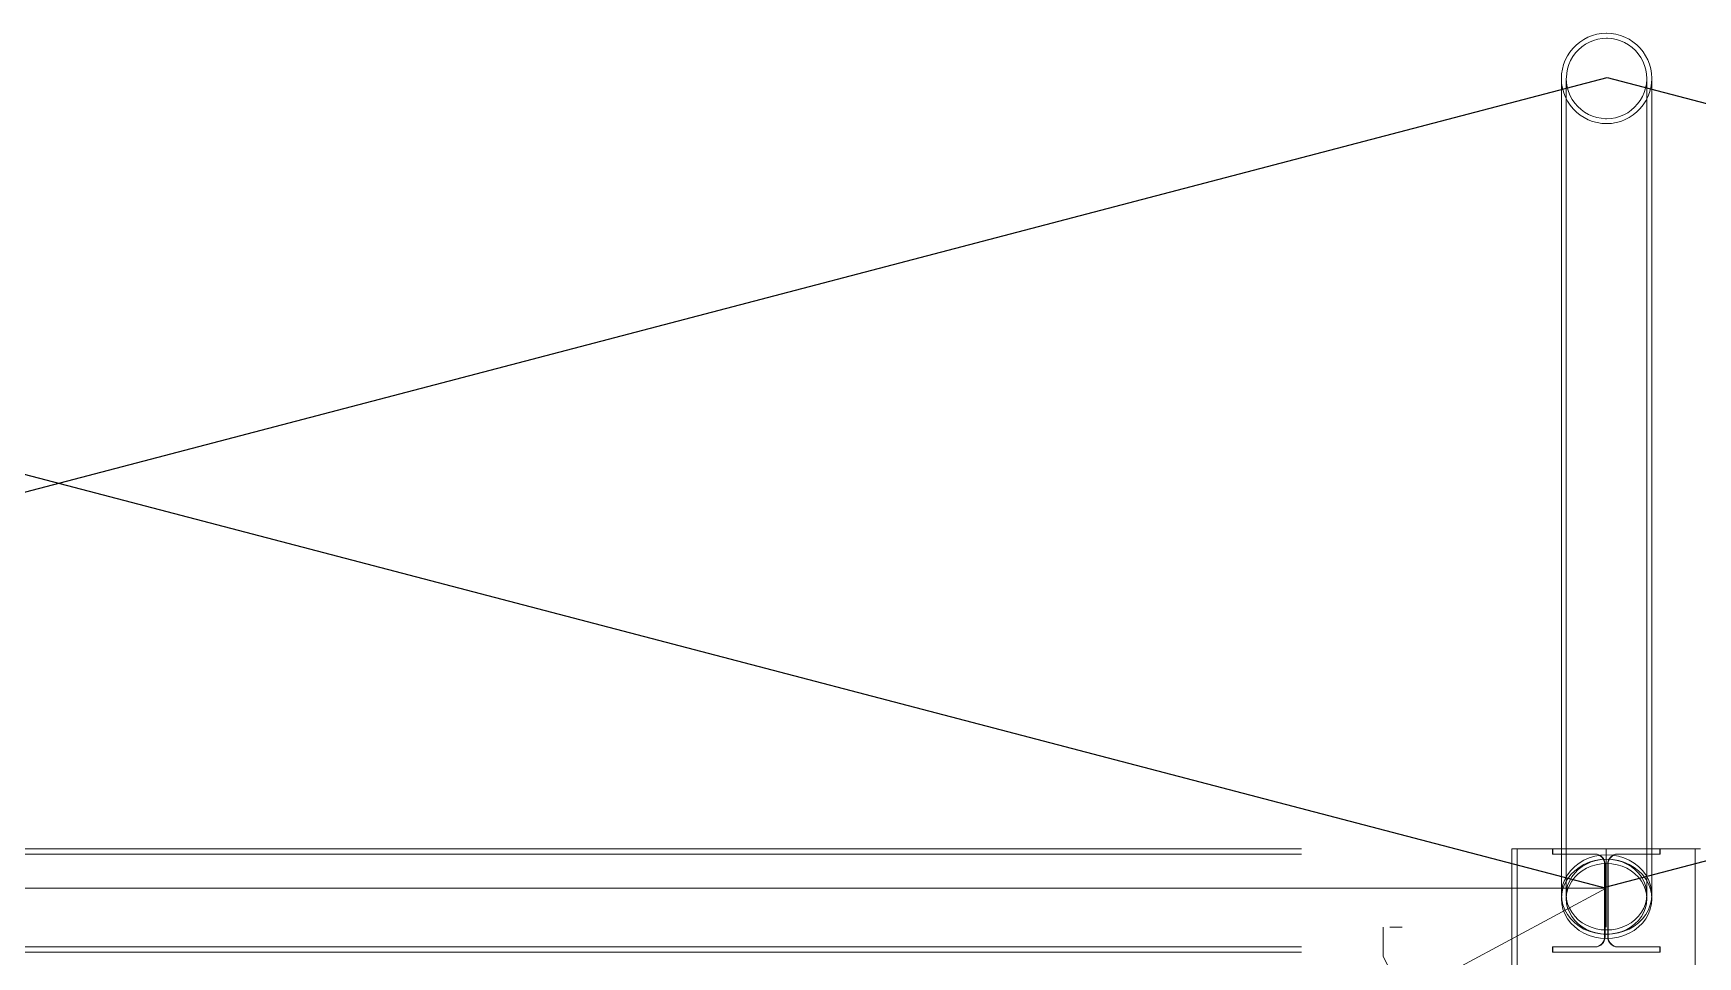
# Model space of a CAD drawing. Header units: millimetres. Extents: x -6949 to 83354, y -55091 to 16861.
# Drawn here: x 18686 to 22722, y -24170 to -21930 of the extents above; entities that cross this region are included whole.
import ezdxf

# ---------------------------------------------------------------- set-up
doc = ezdxf.new("R2010")
doc.units = ezdxf.units.MM
doc.layers.add('A-DETL', color=7, linetype='Continuous', lineweight=18, true_color=0x00a600)
for name, color, linetype, lineweight in [('S-BEAM', 7, 'Continuous', 18), ('S-COLS', 7, 'Continuous', 18), ('S-FSTN', 7, 'Continuous', 18)]:
    doc.layers.add(name, color=color, linetype=linetype, lineweight=lineweight)

# ---------------------------------------------------------------- blocks, each defined once
blk = doc.blocks.new('h-wide flange beams - HE260A-424104-Est')
at = {"layer": 'S-BEAM'}
for p, q in [((-130, 11987.500256), (-130, 12000.000256)), ((-130, 12000.000256), (130, 12000.000256)), ((130, 12000.000256), (-130, 12000.000256)), ((-130, 12000.000256), (-130, 11987.500256)), ((-130, 12000.000256), (-130, 12000.000256)), ((-27.75, 11987.500256), (-130, 11987.500256)), ((-130, 11987.500256), (-27.75, 11987.500256)), ((-130, 11987.500256), (-130, 11987.500256)), ((130, 11987.500256), (27.75, 11987.500256)), ((27.75, 11987.500256), (130, 11987.500256)), ((130, 12000.000256), (130, 11987.500256)), ((130, 11987.500256), (130, 12000.000256)), ((130, 12000.000256), (130, 12000.000256)), ((130, 11987.500256), (130, 11987.500256)), ((-3.75, 11786.500256), (-3.75, 11963.500256)), ((-3.75, 11963.500256), (-3.75, 11786.500256)), ((3.75, 11963.500256), (3.75, 11786.500256)), ((3.75, 11786.500256), (3.75, 11963.500256)), ((-130, 11762.500256), (-27.75, 11762.500256)), ((-130, 11750.000256), (-130, 11762.500256)), ((-130, 11762.500256), (-130, 11750.000256)), ((-27.75, 11762.500256), (-130, 11762.500256)), ((-130, 11762.500256), (-130, 11762.500256)), ((130, 11750.000256), (-130, 11750.000256)), ((-130, 11750.000256), (130, 11750.000256)), ((-130, 11750.000256), (-130, 11750.000256)), ((27.75, 11762.500256), (130, 11762.500256)), ((130, 11762.500256), (27.75, 11762.500256)), ((130, 11762.500256), (130, 11750.000256)), ((130, 11750.000256), (130, 11762.500256)), ((130, 11762.500256), (130, 11762.500256)), ((130, 11750.000256), (130, 11750.000256))]:
    blk.add_line(p, q, dxfattribs=at)
for centre, start, end in [((-27.75, 11963.500256), 360, 90), ((-27.75, 11963.500256), 360, 90), ((27.75, 11963.500256), 90, 180), ((27.75, 11963.500256), 90, 180), ((-27.75, 11786.500256), 270, 360), ((-27.75, 11786.500256), 270, 360), ((27.75, 11786.500256), 180, 270), ((27.75, 11786.500256), 180, 270)]:
    blk.add_arc(centre, 24, start, end, dxfattribs=at)
blk = doc.blocks.new('h-wide flange beams - HE260A-552746-Est')
at = {"layer": 'S-BEAM'}
for p, q in [((-130, 11987.500256), (-130, 12000.000256)), ((-130, 12000.000256), (130, 12000.000256)), ((130, 12000.000256), (-130, 12000.000256)), ((-130, 12000.000256), (-130, 11987.500256)), ((-130, 12000.000256), (-130, 12000.000256)), ((-27.75, 11987.500256), (-130, 11987.500256)), ((-130, 11987.500256), (-27.75, 11987.500256)), ((-130, 11987.500256), (-130, 11987.500256)), ((130, 11987.500256), (27.75, 11987.500256)), ((27.75, 11987.500256), (130, 11987.500256)), ((130, 12000.000256), (130, 11987.500256)), ((130, 11987.500256), (130, 12000.000256)), ((130, 12000.000256), (130, 12000.000256)), ((130, 11987.500256), (130, 11987.500256)), ((-3.75, 11786.500256), (-3.75, 11963.500256)), ((-3.75, 11963.500256), (-3.75, 11786.500256)), ((3.75, 11963.500256), (3.75, 11786.500256)), ((3.75, 11786.500256), (3.75, 11963.500256)), ((-130, 11762.500256), (-27.75, 11762.500256)), ((-130, 11750.000256), (-130, 11762.500256)), ((-130, 11762.500256), (-130, 11750.000256)), ((-27.75, 11762.500256), (-130, 11762.500256)), ((-130, 11762.500256), (-130, 11762.500256)), ((130, 11750.000256), (-130, 11750.000256)), ((-130, 11750.000256), (130, 11750.000256)), ((-130, 11750.000256), (-130, 11750.000256)), ((27.75, 11762.500256), (130, 11762.500256)), ((130, 11762.500256), (27.75, 11762.500256)), ((130, 11762.500256), (130, 11750.000256)), ((130, 11750.000256), (130, 11762.500256)), ((130, 11762.500256), (130, 11762.500256)), ((130, 11750.000256), (130, 11750.000256))]:
    blk.add_line(p, q, dxfattribs=at)
for centre, start, end in [((-27.75, 11963.500256), 360, 90), ((-27.75, 11963.500256), 360, 90), ((27.75, 11963.500256), 90, 180), ((27.75, 11963.500256), 90, 180), ((-27.75, 11786.500256), 270, 360), ((-27.75, 11786.500256), 270, 360), ((27.75, 11786.500256), 180, 270), ((27.75, 11786.500256), 180, 270)]:
    blk.add_arc(centre, 24, start, end, dxfattribs=at)
blk = doc.blocks.new('219_1MM HOLLOW - 219_1MM HOLLOW-542601-Est')
at = {"layer": 'S-BEAM', "flags": 128}
for points in [[(-109.6, 13868.5), (-109, 13879.9), (-107.2, 13891.1), (-104.2, 13902.2), (-100.2, 13912.8), (-95, 13923), (-88.8, 13932.6), (-81.7, 13941.5), (-73.6, 13949.6), (-64.8, 13956.8), (-55.2, 13963.1), (-45.1, 13968.3), (-34.4, 13972.4), (-23.4, 13975.5), (-12.2, 13977.3), (-0.8, 13978), (0, 13978)], [(0, 13966), (-10.8, 13965.4), (-21.4, 13963.6), (-31.7, 13960.7), (-41.7, 13956.6), (-51.2, 13951.5), (-60, 13945.3), (-68.1, 13938.3), (-75.4, 13930.3), (-81.8, 13921.6), (-87.1, 13912.3), (-91.4, 13902.4), (-94.6, 13892.1), (-96.7, 13881.5), (-97.5, 13870.8), (-97.6, 13868.5)], [(0, 13978), (11.4, 13977.4), (22.7, 13975.6), (33.7, 13972.7), (44.4, 13968.6), (54.6, 13963.5), (64.1, 13957.3), (73, 13950.1), (81.1, 13942.1), (88.4, 13933.2), (94.6, 13923.7), (99.8, 13913.5), (104, 13902.9), (107, 13891.9), (108.9, 13880.6), (109.5, 13869.2), (109.6, 13868.5)], [(97.6, 13868.5), (97, 13879.2), (95.2, 13889.8), (92.2, 13900.2), (88.2, 13910.2), (83, 13919.6), (76.9, 13928.5), (69.8, 13936.6), (61.9, 13943.9), (53.2, 13950.2), (43.8, 13955.6), (34, 13959.9), (23.7, 13963.1), (13.1, 13965.1), (2.4, 13966), (0, 13966)], [(-109.6, 13868.5), (-109.6, 13867.9), (-109.6, 13866.1), (-109.6, 13863.1), (-109.6, 13858.9), (-109.6, 13853.6), (-109.6, 13847), (-109.6, 13839.3), (-109.6, 13830.4), (-109.6, 13820.3), (-109.6, 13809), (-109.6, 13796.5), (-109.6, 13782.8), (-109.6, 13767.9), (-109.6, 13751.9), (-109.6, 13734.7), (-109.6, 13716.3), (-109.6, 13696.7), (-109.6, 13676), (-109.6, 13654), (-109.6, 13630.9), (-109.6, 13606.6), (-109.6, 13581.2), (-109.6, 13554.5), (-109.6, 13526.8), (-109.6, 13497.8), (-109.6, 13467.7), (-109.6, 13436.4), (-109.6, 13404), (-109.6, 13370.4), (-109.6, 13335.6), (-109.6, 13299.7), (-109.6, 13262.6), (-109.6, 13224.5), (-109.6, 13185.1), (-109.6, 13144.6), (-109.6, 13103), (-109.6, 13060.3), (-109.6, 13016.4), (-109.6, 12971.4), (-109.6, 12925.2), (-109.6, 12877.9), (-109.6, 12829.6), (-109.6, 12780.1), (-109.6, 12729.5), (-109.6, 12677.8), (-109.6, 12624.9), (-109.6, 12571), (-109.6, 12516), (-109.6, 12459.9), (-109.6, 12402.7), (-109.6, 12344.5), (-109.6, 12285.1), (-109.6, 12224.7), (-109.6, 12163.2), (-109.6, 12100.6), (-109.6, 12037), (-109.6, 11972.3), (-109.6, 11906.6), (-109.6, 11879)], [(-109.6, 11889.2), (-109.6, 11955.2), (-109.6, 12020.2), (-109.6, 12084.1), (-109.6, 12146.9), (-109.6, 12208.7), (-109.6, 12269.4), (-109.6, 12329), (-109.6, 12387.6), (-109.6, 12445.1), (-109.6, 12501.4), (-109.6, 12556.7), (-109.6, 12610.9), (-109.6, 12664.1), (-109.6, 12716.1), (-109.6, 12766.9), (-109.6, 12816.7), (-109.6, 12865.4), (-109.6, 12913), (-109.6, 12959.4), (-109.6, 13004.7), (-109.6, 13048.9), (-109.6, 13091.9), (-109.6, 13133.9), (-109.6, 13174.6), (-109.6, 13214.3), (-109.6, 13252.8), (-109.6, 13290.1), (-109.6, 13326.3), (-109.6, 13361.4), (-109.6, 13395.3), (-109.6, 13428), (-109.6, 13459.6), (-109.6, 13490), (-109.6, 13519.3), (-109.6, 13547.4), (-109.6, 13574.3), (-109.6, 13600.1), (-109.6, 13624.7), (-109.6, 13648.1), (-109.6, 13670.3), (-109.6, 13691.4), (-109.6, 13711.3), (-109.6, 13730), (-109.6, 13747.5), (-109.6, 13763.9), (-109.6, 13779), (-109.6, 13793), (-109.6, 13805.8), (-109.6, 13817.4), (-109.6, 13827.8), (-109.6, 13837.1), (-109.6, 13845.1), (-109.6, 13852), (-109.6, 13857.6), (-109.6, 13862.1), (-109.6, 13865.4), (-109.6, 13867.5), (-109.6, 13868.4), (-109.6, 13868.5)], [(0, 13758.9), (-11.4, 13759.5), (-22.7, 13761.3), (-33.7, 13764.2), (-44.4, 13768.3), (-54.6, 13773.5), (-64.1, 13779.6), (-73, 13786.8), (-81.1, 13794.8), (-88.4, 13803.7), (-94.6, 13813.2), (-99.8, 13823.4), (-104, 13834), (-107, 13845), (-108.9, 13856.3), (-109.5, 13867.7), (-109.6, 13868.5)], [(-97.6, 13868.5), (-97.6, 13867.9), (-97.6, 13866.1), (-97.6, 13863.1), (-97.6, 13858.9), (-97.6, 13853.6), (-97.6, 13847), (-97.6, 13839.3), (-97.6, 13830.4), (-97.6, 13820.3), (-97.6, 13809), (-97.6, 13796.5), (-97.6, 13782.8), (-97.6, 13767.9), (-97.6, 13751.9), (-97.6, 13734.7), (-97.6, 13716.3), (-97.6, 13696.7), (-97.6, 13676), (-97.6, 13654), (-97.6, 13630.9), (-97.6, 13606.6), (-97.6, 13581.2), (-97.6, 13554.5), (-97.6, 13526.8), (-97.6, 13497.8), (-97.6, 13467.7), (-97.6, 13436.4), (-97.6, 13404), (-97.6, 13370.4), (-97.6, 13335.6), (-97.6, 13299.7), (-97.6, 13262.6), (-97.6, 13224.5), (-97.6, 13185.1), (-97.6, 13144.6), (-97.6, 13103), (-97.6, 13060.3), (-97.6, 13016.4), (-97.6, 12971.4), (-97.6, 12925.2), (-97.6, 12877.9), (-97.6, 12829.6), (-97.6, 12780.1), (-97.6, 12729.5), (-97.6, 12677.8), (-97.6, 12624.9), (-97.6, 12571), (-97.6, 12516), (-97.6, 12459.9), (-97.6, 12402.7), (-97.6, 12344.5), (-97.6, 12285.1), (-97.6, 12224.7), (-97.6, 12163.2), (-97.6, 12100.6), (-97.6, 12037), (-97.6, 11972.3), (-97.6, 11906.6), (-97.6, 11879)], [(-97.6, 11889.2), (-97.6, 11955.2), (-97.6, 12020.2), (-97.6, 12084.1), (-97.6, 12146.9), (-97.6, 12208.7), (-97.6, 12269.4), (-97.6, 12329), (-97.6, 12387.6), (-97.6, 12445.1), (-97.6, 12501.4), (-97.6, 12556.7), (-97.6, 12610.9), (-97.6, 12664.1), (-97.6, 12716.1), (-97.6, 12766.9), (-97.6, 12816.7), (-97.6, 12865.4), (-97.6, 12913), (-97.6, 12959.4), (-97.6, 13004.7), (-97.6, 13048.9), (-97.6, 13091.9), (-97.6, 13133.9), (-97.6, 13174.6), (-97.6, 13214.3), (-97.6, 13252.8), (-97.6, 13290.1), (-97.6, 13326.3), (-97.6, 13361.4), (-97.6, 13395.3), (-97.6, 13428), (-97.6, 13459.6), (-97.6, 13490), (-97.6, 13519.3), (-97.6, 13547.4), (-97.6, 13574.3), (-97.6, 13600.1), (-97.6, 13624.7), (-97.6, 13648.1), (-97.6, 13670.3), (-97.6, 13691.4), (-97.6, 13711.3), (-97.6, 13730), (-97.6, 13747.5), (-97.6, 13763.9), (-97.6, 13779), (-97.6, 13793), (-97.6, 13805.8), (-97.6, 13817.4), (-97.6, 13827.8), (-97.6, 13837.1), (-97.6, 13845.1), (-97.6, 13852), (-97.6, 13857.6), (-97.6, 13862.1), (-97.6, 13865.4), (-97.6, 13867.5), (-97.6, 13868.4), (-97.6, 13868.5)], [(-97.6, 13868.5), (-97, 13857.7), (-95.2, 13847.1), (-92.2, 13836.7), (-88.2, 13826.7), (-83, 13817.3), (-76.9, 13808.4), (-69.8, 13800.3), (-61.9, 13793), (-53.2, 13786.7), (-43.8, 13781.3), (-34, 13777), (-23.7, 13773.8), (-13.1, 13771.8), (-2.4, 13770.9), (0, 13770.9)], [(109.6, 13868.5), (109, 13857.1), (107.2, 13845.8), (104.2, 13834.7), (100.2, 13824.1), (95, 13813.9), (88.8, 13804.3), (81.7, 13795.4), (73.6, 13787.3), (64.8, 13780.1), (55.2, 13773.8), (45.1, 13768.6), (34.4, 13764.5), (23.4, 13761.4), (12.2, 13759.6), (0.8, 13758.9), (0, 13758.9)], [(0, 13770.9), (10.8, 13771.5), (21.4, 13773.3), (31.7, 13776.2), (41.7, 13780.3), (51.2, 13785.4), (60, 13791.6), (68.1, 13798.6), (75.4, 13806.6), (81.8, 13815.3), (87.1, 13824.6), (91.4, 13834.5), (94.6, 13844.8), (96.7, 13855.4), (97.5, 13866.1), (97.6, 13868.5)], [(97.6, 13868.5), (97.6, 13867.9), (97.6, 13866.1), (97.6, 13863.1), (97.6, 13858.9), (97.6, 13853.6), (97.6, 13847), (97.6, 13839.3), (97.6, 13830.4), (97.6, 13820.3), (97.6, 13809), (97.6, 13796.5), (97.6, 13782.8), (97.6, 13767.9), (97.6, 13751.9), (97.6, 13734.7), (97.6, 13716.3), (97.6, 13696.7), (97.6, 13676), (97.6, 13654), (97.6, 13630.9), (97.6, 13606.6), (97.6, 13581.2), (97.6, 13554.5), (97.6, 13526.8), (97.6, 13497.8), (97.6, 13467.7), (97.6, 13436.4), (97.6, 13404), (97.6, 13370.4), (97.6, 13335.6), (97.6, 13299.7), (97.6, 13262.6), (97.6, 13224.5), (97.6, 13185.1), (97.6, 13144.6), (97.6, 13103), (97.6, 13060.3), (97.6, 13016.4), (97.6, 12971.4), (97.6, 12925.2), (97.6, 12877.9), (97.6, 12829.6), (97.6, 12780.1), (97.6, 12729.5), (97.6, 12677.8), (97.6, 12624.9), (97.6, 12571), (97.6, 12516), (97.6, 12459.9), (97.6, 12402.7), (97.6, 12344.5), (97.6, 12285.1), (97.6, 12224.7), (97.6, 12163.2), (97.6, 12100.6), (97.6, 12037), (97.6, 11972.3), (97.6, 11906.6), (97.6, 11889.2)], [(97.6, 11879), (97.6, 11945.1), (97.6, 12010.3), (97.6, 12074.3), (97.6, 12137.3), (97.6, 12199.3), (97.6, 12260.1), (97.6, 12319.9), (97.6, 12378.7), (97.6, 12436.3), (97.6, 12492.9), (97.6, 12548.3), (97.6, 12602.7), (97.6, 12656), (97.6, 12708.1), (97.6, 12759.2), (97.6, 12809.2), (97.6, 12858), (97.6, 12905.7), (97.6, 12952.3), (97.6, 12997.8), (97.6, 13042.2), (97.6, 13085.4), (97.6, 13127.5), (97.6, 13168.4), (97.6, 13208.3), (97.6, 13246.9), (97.6, 13284.5), (97.6, 13320.8), (97.6, 13356.1), (97.6, 13390.1), (97.6, 13423.1), (97.6, 13454.8), (97.6, 13485.4), (97.6, 13514.9), (97.6, 13543.1), (97.6, 13570.3), (97.6, 13596.2), (97.6, 13621), (97.6, 13644.6), (97.6, 13667), (97.6, 13688.2), (97.6, 13708.3), (97.6, 13727.2), (97.6, 13744.9), (97.6, 13761.4), (97.6, 13776.8), (97.6, 13790.9), (97.6, 13803.9), (97.6, 13815.7), (97.6, 13826.3), (97.6, 13835.7), (97.6, 13844), (97.6, 13851), (97.6, 13856.8), (97.6, 13861.5), (97.6, 13865), (97.6, 13867.3), (97.6, 13868.3), (97.6, 13868.5)], [(109.6, 13868.5), (109.6, 13867.9), (109.6, 13866.1), (109.6, 13863.1), (109.6, 13858.9), (109.6, 13853.6), (109.6, 13847), (109.6, 13839.3), (109.6, 13830.4), (109.6, 13820.3), (109.6, 13809), (109.6, 13796.5), (109.6, 13782.8), (109.6, 13767.9), (109.6, 13751.9), (109.6, 13734.7), (109.6, 13716.3), (109.6, 13696.7), (109.6, 13676), (109.6, 13654), (109.6, 13630.9), (109.6, 13606.6), (109.6, 13581.2), (109.6, 13554.5), (109.6, 13526.8), (109.6, 13497.8), (109.6, 13467.7), (109.6, 13436.4), (109.6, 13404), (109.6, 13370.4), (109.6, 13335.6), (109.6, 13299.7), (109.6, 13262.6), (109.6, 13224.5), (109.6, 13185.1), (109.6, 13144.6), (109.6, 13103), (109.6, 13060.3), (109.6, 13016.4), (109.6, 12971.4), (109.6, 12925.2), (109.6, 12877.9), (109.6, 12829.6), (109.6, 12780.1), (109.6, 12729.5), (109.6, 12677.8), (109.6, 12624.9), (109.6, 12571), (109.6, 12516), (109.6, 12459.9), (109.6, 12402.7), (109.6, 12344.5), (109.6, 12285.1), (109.6, 12224.7), (109.6, 12163.2), (109.6, 12100.6), (109.6, 12037), (109.6, 11972.3), (109.6, 11906.6), (109.6, 11889.2)], [(109.6, 11879), (109.6, 11945.1), (109.6, 12010.3), (109.6, 12074.3), (109.6, 12137.3), (109.6, 12199.3), (109.6, 12260.1), (109.6, 12319.9), (109.6, 12378.7), (109.6, 12436.3), (109.6, 12492.9), (109.6, 12548.3), (109.6, 12602.7), (109.6, 12656), (109.6, 12708.1), (109.6, 12759.2), (109.6, 12809.2), (109.6, 12858), (109.6, 12905.7), (109.6, 12952.3), (109.6, 12997.8), (109.6, 13042.2), (109.6, 13085.4), (109.6, 13127.5), (109.6, 13168.4), (109.6, 13208.3), (109.6, 13246.9), (109.6, 13284.5), (109.6, 13320.8), (109.6, 13356.1), (109.6, 13390.1), (109.6, 13423.1), (109.6, 13454.8), (109.6, 13485.4), (109.6, 13514.9), (109.6, 13543.1), (109.6, 13570.3), (109.6, 13596.2), (109.6, 13621), (109.6, 13644.6), (109.6, 13667), (109.6, 13688.2), (109.6, 13708.3), (109.6, 13727.2), (109.6, 13744.9), (109.6, 13761.4), (109.6, 13776.8), (109.6, 13790.9), (109.6, 13803.9), (109.6, 13815.7), (109.6, 13826.3), (109.6, 13835.7), (109.6, 13844), (109.6, 13851), (109.6, 13856.8), (109.6, 13861.5), (109.6, 13865), (109.6, 13867.3), (109.6, 13868.3), (109.6, 13868.5)]]:
    blk.add_lwpolyline(points, dxfattribs=at)
at = {"layer": 'S-BEAM'}
for centre, major_axis, ratio, start_param, end_param in [((0, 11889.2), (-109.6, 0), 0.878342, 4.712389, 7.853982), ((0, 11879), (109.6, 0), 0.877712, 1.570796, 4.712389), ((0, 11889.2), (-97.6, 0), 0.878342, 4.712389, 7.853982), ((0, 11879), (97.6, 0), 0.877712, 1.570796, 4.712389), ((0, 11889.2), (-109.6, 0), 0.878342, 1.570796, 4.712389), ((0, 11879), (-109.6, 0), 0.877712, 1.570796, 4.712389), ((0, 11889.2), (-97.6, 0), 0.878342, 1.570796, 4.712389), ((0, 11879), (-97.6, 0), 0.877712, 1.570796, 4.712389)]:
    blk.add_ellipse(centre, major_axis=major_axis, ratio=ratio, start_param=start_param, end_param=end_param, dxfattribs=at)

msp = doc.modelspace()

# ---------------------------------------------------------------- linework, layer by layer
for points in [[(15000, -24003.4), (22502.2, -22037.6)], [(15001, -22040.5), (22500, -24003.4)], [(22501.2, -24000.4), (30003.4, -22034.6)], [(22502.2, -22037.6), (30001.2, -24000.4)]]:
    msp.add_lwpolyline(points)
at = {"layer": 'A-DETL'}
for p, q in [((22500, -24003.4), (15003.8, -24003.4)), ((17466.5, -26708), (22500, -24003.4)), ((18750, -26018.4), (22500, -24003.4))]:
    msp.add_line(p, q, dxfattribs=at)
at = {"layer": 'S-BEAM'}
for p, q in [((21761.5, -23908.4), (15738.5, -23908.4)), ((21761.5, -23908.4), (15738.5, -23908.4)), ((21761.5, -23908.4), (15738.5, -23908.4)), ((21761.5, -23908.4), (15738.5, -23908.4)), ((21761.5, -23920.9), (15738.5, -23920.9)), ((21761.5, -23920.9), (15738.5, -23920.9)), ((21761.5, -23920.9), (15738.5, -23920.9)), ((21761.5, -23920.9), (15738.5, -23920.9)), ((21761.5, -23920.9), (15738.5, -23920.9)), ((21761.5, -23920.9), (15738.5, -23920.9)), ((22631, -23908.4), (22371, -23908.4)), ((22371, -23908.4), (22371, -23920.9)), ((22371, -23908.4), (22371, -23908.4)), ((22371, -23920.9), (22473.3, -23920.9)), ((22371, -23920.9), (22371, -23920.9)), ((22500, -23908.4), (22500, -23918.4)), ((22500, -23908.4), (22500, -23918.4)), ((22500, -23936.4), (22500, -23918.4)), ((22500, -23918.4), (22500, -23936.4)), ((22500, -23936.4), (22500, -23918.4)), ((22500, -23918.4), (22500, -23936.4)), ((22528.8, -23920.9), (22631, -23920.9)), ((22631, -23920.9), (22631, -23908.4)), ((22631, -23908.4), (22631, -23908.4)), ((22631, -23920.9), (22631, -23920.9)), ((22497.3, -23944.9), (22497.3, -24121.9)), ((22500, -23936.4), (22500, -24070.4)), ((22500, -23936.4), (22500, -24070.4)), ((22504.8, -24121.9), (22504.8, -23944.9)), ((22500, -24088.4), (22500, -24070.4)), ((22500, -24070.4), (22500, -24088.4)), ((22500, -24088.4), (22500, -24070.4)), ((22500, -24070.4), (22500, -24088.4)), ((22500, -24088.4), (22500, -24098.4)), ((22500, -24088.4), (22500, -24098.4)), ((15228.5, -24145.9), (21761.5, -24145.9)), ((15228.5, -24145.9), (21761.5, -24145.9)), ((21761.5, -24145.9), (15228.5, -24145.9)), ((15228.5, -24145.9), (21761.5, -24145.9)), ((15228.5, -24145.9), (21761.5, -24145.9)), ((21761.5, -24145.9), (15228.5, -24145.9)), ((21761.5, -24158.4), (15228.5, -24158.4)), ((21761.5, -24158.4), (15228.5, -24158.4)), ((21761.5, -24158.4), (15228.5, -24158.4)), ((21761.5, -24158.4), (15228.5, -24158.4)), ((22473.3, -24145.9), (22371, -24145.9)), ((22371, -24145.9), (22371, -24158.4)), ((22371, -24145.9), (22371, -24145.9)), ((22371, -24158.4), (22631, -24158.4)), ((22371, -24158.4), (22371, -24158.4)), ((22631, -24145.9), (22528.8, -24145.9)), ((22631, -24158.4), (22631, -24145.9)), ((22631, -24145.9), (22631, -24145.9)), ((22631, -24158.4), (22631, -24158.4))]:
    msp.add_line(p, q, dxfattribs=at)
for centre, start, end in [((22473.3, -23944.9), 0, 90), ((22528.8, -23944.9), 90, 180), ((22473.3, -24121.9), 270, 0), ((22528.8, -24121.9), 180, 270)]:
    msp.add_arc(centre, 24, start, end, dxfattribs=at)
at = {"layer": 'S-COLS'}
for p, q in [((22271.5, -23908.4), (22271.5, -35888.4)), ((22271.5, -23908.4), (22728.5, -23908.4)), ((22728.5, -23908.4), (22271.5, -23908.4)), ((22284.5, -23908.4), (22284.5, -35888.4)), ((22284.5, -23908.4), (22715.5, -23908.4)), ((22715.5, -23908.4), (22284.5, -23908.4)), ((22715.5, -35888.4), (22715.5, -23908.4))]:
    msp.add_line(p, q, dxfattribs=at)
at = {"layer": 'S-FSTN'}
for p, q in [((21959, -24169.3), (21959, -24098.4)), ((22005.5, -24098.4), (21975.5, -24098.4)), ((22271.5, -24522.6), (22271.5, -24104.4)), ((22055.4, -24355.9), (21959, -24169.3))]:
    msp.add_line(p, q, dxfattribs=at)

# ---------------------------------------------------------------- block references
at = {"layer": 'S-BEAM'}
for name, p in [('219_1MM HOLLOW - 219_1MM HOLLOW-542601-Est', (22501, -35908.4)), ('h-wide flange beams - HE260A-424104-Est', (22500, -35908.4)), ('h-wide flange beams - HE260A-552746-Est', (22500, -35908.4))]:
    msp.add_blockref(name, p, dxfattribs=at)

doc.saveas('drawing.dxf')
